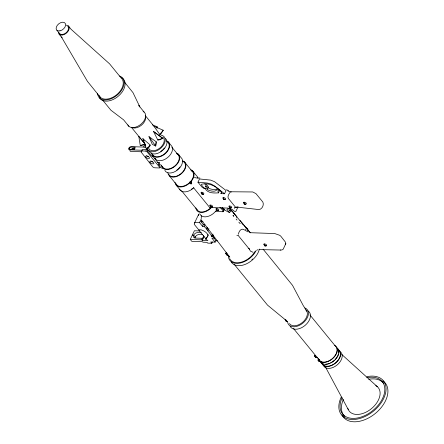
<?xml version="1.0" encoding="UTF-8"?>
<svg xmlns="http://www.w3.org/2000/svg" width="444" height="444" viewBox="0 0 444 444"><rect width="100%" height="100%" fill="white"/><g stroke="black" fill="none" stroke-linecap="round" stroke-linejoin="round"><path stroke-width="0.67" d="M157.082 128.088L157.109 126.712L152.303 124.858M190.376 183.827L191.764 183.877L191.309 182.7L191.508 181.479L190.115 181.435M201.215 218.304L201.36 215.778M203.213 194.3L202.275 194.25A2.803 1.732 -88.1 0 1 202.114 194.045L201.876 192.591L201.415 192.574L201.654 194.028A2.803 1.732 -88.1 0 0 201.815 194.239L203.269 194.294M211.988 207.065L211.05 207.021A2.803 1.732 -88.1 0 1 210.889 206.815L210.65 205.356L210.19 205.339L210.428 206.799A2.803 1.732 -88.1 0 0 210.589 207.004L212.049 207.065M218.126 210.55L217.188 210.5A2.803 1.732 -88.1 0 1 217.027 210.295L216.789 208.841L216.322 208.824L216.561 210.278A2.803 1.732 -88.1 0 0 216.728 210.489L218.182 210.545M223.221 197.913L223.46 199.373A2.803 1.732 -88.1 0 0 223.626 199.578L225.08 199.633L224.103 199.611A2.803 1.732 -88.1 0 1 223.92 199.384L223.682 197.93L223.221 197.913L224.564 199.622M229.293 206.282L229.531 207.737A2.803 1.732 -88.1 0 0 229.692 207.947L230.63 207.992L229.293 206.282L229.753 206.299L229.992 207.753A2.803 1.732 -88.1 0 0 230.153 207.959L231.096 208.008M226.845 253.446L226.318 253.424L226.557 254.878A2.803 1.732 -88.1 0 0 226.718 255.084L227.905 255.167M226.779 253.441L227.017 254.895A2.803 1.732 -88.1 0 0 227.178 255.1L227.905 255.278M245.726 204.268L244.788 204.223A2.803 1.732 -88.1 0 1 244.622 204.018L244.383 202.558L243.923 202.547L244.161 204.001A2.803 1.732 -88.1 0 0 244.328 204.207L245.782 204.268M265.989 245.954L265.051 245.909A2.803 1.732 -88.1 0 1 264.89 245.699L264.652 244.244L264.191 244.228L264.43 245.687A2.803 1.732 -88.1 0 0 264.591 245.893L266.05 245.948M315.09 355.888L315.329 357.342A2.803 1.732 -88.1 0 0 315.49 357.553L316.428 357.598L315.09 355.888L315.551 355.905L315.789 357.359A2.803 1.732 -88.1 0 0 315.95 357.564L316.888 357.614M318.476 359.923L318.714 361.377A2.803 1.732 -88.1 0 0 318.875 361.583L320.279 361.649L319.341 361.599A2.803 1.732 -88.1 0 1 319.175 361.394L318.936 359.94L318.476 359.923L319.48 361.205M156.976 128.061L157.109 126.712M156.221 141.769L155.694 146.043L152.303 144.372L148.968 136.658L156.221 141.769L155.694 146.043L148.968 136.658M238.056 206.849L235.82 211.527L234.493 211.366L231.668 209.03M199.328 213.786L198.684 214.297L194.533 222.971L194.256 224.353L198.684 229.776L201.221 229.864A6.521 2.958 25.6 0 1 207.714 236.325L205.711 239.161L207.892 240.531L202.281 240.343L201.87 239.838L190.254 239.444L194.405 230.769L199.872 230.952M198.407 215.679L198.684 214.297M280.436 250.044L281.946 249.939L283.128 249.306L285.803 243.651L285.22 241.841L280.774 236.164L279.67 235.287L274.764 233.555L250.605 232.712M285.603 244.489L285.803 243.651M150.222 145.049L149.523 146.803L146.415 149.056L142.857 138.639L150.222 145.049L146.415 149.056M194.833 238.089C195.576 234.549 199.622 233.777 202.686 234.421M132.861 148.89L133.183 148.213L134.982 148.274L134.66 148.951L132.861 148.89L133.489 149.661M145.86 151.093L146.931 151.698L159.823 167.488L159.629 167.965L154.906 167.804A1.843 0.838 25.6 0 1 152.542 166.628L141.597 152.642A3.036 1.376 25.6 0 1 142.913 150.993L145.86 151.093L146.637 149.473L147.708 150.072M153.424 155.999L151.482 155.933L147.336 150.855L147.841 149.794M163.586 168.304L161.81 168.126L160.034 167.122L160.228 166.644L158.702 164.774L159.674 162.743M204.839 188.001C207.309 193.373 213.453 193.162 218.459 192.868A10.778 4.89 25.6 0 1 218.026 190.704L218.104 189.799L217.188 189.377L215.912 190.676A8.919 4.046 25.6 0 1 208.131 190.032L207.348 189.066L204.839 188.001L204.512 188.683L201.965 187.107L197.952 182.201L199.506 178.954L210.611 180.098L214.563 181.69L226.068 190.526L224.514 193.773L220.94 193.651L221.717 192.03M206.499 187.401L205.633 186.341L206.066 185.437L204.823 183.916M207.348 189.066L208.136 187.412L205.633 186.341M208.896 228.582L208.008 230.442L204.112 226.346L202.514 226.29L199.506 222.605L201.282 218.886M204.112 226.346L204.917 224.658L203.319 224.609L200.988 221.75L201.754 220.157M202.514 226.29L203.319 224.609M218.459 192.868L219.253 191.214A10.778 4.89 25.6 0 1 218.814 189.05M206.366 229.104L207.254 227.245M202.037 238.828L203.691 236.497L203.596 235.564M206.937 229.126L207.526 227.889M201.87 239.838L202.592 238.323L195.271 238.073L193.44 237.14L193.29 236.197C194.05 232.573 198.207 231.896 201.304 232.534M202.281 240.343L204.09 236.569M205.711 239.161L207.892 235.947A6.521 2.958 25.6 0 0 208.02 234.421M215.601 211.499L223.027 211.749L224.065 209.585M215.939 240.437L215.135 242.124L211.821 238.067L214.302 238.151L213.098 236.674L211.855 236.63L211.044 235.642L211.716 235.664L212.31 234.421M223.027 211.749L222.649 211.288L223.471 211.316L224.509 209.152M211.855 236.63L213.042 234.155M213.098 236.674L213.692 235.437M190.254 239.444L191.797 241.336L202.47 241.697L202.88 242.202L207.032 242.346L207.67 243.129L211.788 243.268L212.376 242.03M222.167 207.448L225.225 210.367L229.631 212.687L230.425 211.033L228.455 208.669M238.395 234.26C238.933 230.947 241.453 227.522 244.672 230.025M337.479 356.227L336.38 358.031A10.723 6.876 -39.2 0 1 335.042 359.596M163.259 130.242L160.611 134.427L159.74 134.415L153.946 126.257L163.259 130.242L159.74 134.415M226.007 252.825L225.713 253.28L226.013 253.946M234.748 207.72L234.421 208.175L235.564 207.154M236.369 217.394L236.885 216.694L229.409 207.792M217.366 188.234L216.705 189.022A8.919 4.046 25.6 0 1 208.924 188.378L208.136 187.412M228.76 208.353L226.878 209.374L229.631 212.687M194.533 222.971L195.177 222.461L199.506 222.605M236.075 207.276L237.368 207.12L236.968 207.104L258.719 209.557C261.999 209.701 264.335 204.723 262.859 202.048L255.977 193.651L252.758 191.963L230.569 191.764C229.237 193.412 227.25 196.098 228.272 198.335L235.342 206.998A1.554 0.96 -88.1 0 0 236.436 207.043M286.164 320.285L286.43 321.212A2.803 1.732 -88.1 0 0 286.591 321.417L287.529 321.467L286.13 321.401A2.803 1.732 -88.1 0 1 285.969 321.195L285.72 320.463A1.088 0.494 25.6 0 1 285.625 319.697M220.94 193.651L221.684 192.69C217.166 186.613 209.54 182.512 201.787 184.171L201.448 184.371L201.609 185.131L204.512 188.683M315.185 355.45C314.18 355.655 315.257 357.281 314.741 355.783A1.554 0.722 26.4 0 1 315.723 355.577M318.537 359.562L317.971 359.834L318.165 360.467M157.787 140.021L162.676 138.251L153.557 131.529L157.787 140.021L160.228 139.694L162.676 138.251L153.557 131.529M257.143 249.989L258.097 249.744M140.265 145.521L145.121 144.128L138.805 136.314L140.265 145.521L145.477 144.483M245.882 227.977L246.942 228.188A3.508 2.52 -70.6 0 1 247.153 228.438L247.347 228.899M246.365 228.149L247.425 228.36A3.508 2.52 -70.6 0 1 247.635 228.61L247.891 229.498M259.44 249.6L280.769 250.05M226.601 189.627L229.787 191.775M192.33 235.109L193.717 235.148L195.26 237.041M145.882 147.142L131.091 146.648A1.854 1.188 -39.2 0 0 128.877 148.191A1.854 1.188 -39.2 0 0 129.57 149.828L142.341 150.261M146.637 149.473L143.69 149.373A3.036 1.376 25.6 0 0 142.013 150.288M147.336 150.855L149.278 150.921M141.625 151.787L130.869 151.421A1.854 1.188 -39.2 0 1 129.97 150.383M157.476 162.437L159.501 162.504M158.702 164.774L160.756 164.841L162.376 166.822M189.932 182.001L191.325 182.046M189.921 182.656L191.309 182.7M190.071 183.3L191.464 183.35M230.569 191.764L231.291 192.03M193.412 187.551L209.474 207.22L210.195 207.487M219.786 207.781L220.613 207.809L223.471 211.316M209.812 207.476L228 208.086M200.988 221.75L203.002 221.817M208.008 230.442L207.437 230.419L211.716 235.664M236.863 235.287L238.772 235.348M217.56 240.881L216.267 240.837L213.869 237.901M215.135 242.124L210.728 241.974L211.788 243.268M248.213 248.424L249.484 248.468M199.9 178.05L195.948 177.916L194.389 177.245M197.952 182.201L207.159 183.011L211.061 184.005L214.752 186.075L224.514 193.773M253.074 252.27L250.549 251.226L249.334 249.267M227.95 190.881L228.449 191.103M248.135 231.907L245.171 230.358M229.276 210.517L230.425 211.033M233.305 215.729L233.788 215.967M286.28 321.045L285.054 319.541M285.259 319.719L267.554 305.15L234.105 264.18M341.719 354.429L377.339 386.696M231.035 210.462L231.807 211.178M241.747 222.888L243.068 224.459M232.934 215.351L233.838 216.394M236.114 219.003L237.018 220.046M238.839 222.133L240.198 223.698M239.971 220.368L250.383 232.773M229.287 207.92L250.205 232.834M263.087 249.145L292.524 285.337L303.197 305.483L306.882 311.294M124.686 82.345L133.011 92.668L139.866 106.949L138.8 105.55L144.1 112.038M206.332 184.36L208.447 186.946M192.463 170.757L196.476 175.674A10.917 6.999 -39.2 0 1 197.985 178.333M309.956 314.963L335.481 346.22A10.723 6.876 -39.2 0 1 336.114 353.824L334.759 356.044A10.723 6.876 -39.2 0 1 318.825 359.435M168.165 141.78L170.99 145.244A10.417 6.677 -39.2 0 1 167.482 157.67A10.417 6.677 -39.2 0 1 154.812 158.081M178.211 154.085L181.035 157.548A10.417 6.677 -39.2 0 1 177.528 169.974A10.417 6.677 -39.2 0 1 164.857 170.385M184.377 161.794L192.03 171.162M171.867 147.18L177.811 154.457M145.238 115.518L154.451 126.801M68.309 25.885L71.101 29.298L109.574 63.831L121.145 78.005A14.236 9.13 -39.2 0 1 116.345 94.994A14.236 9.13 -39.2 0 1 99.034 95.554M238.722 236.13L249.478 249.306M56.926 30.309L59.829 33.861M59.268 34.393L62.055 37.807L61.427 36.98L87.462 81.38L100.477 97.452M131.524 127.472L145.121 144.128M169.397 175.885L177.051 185.253M181.496 190.698L197.874 210.761M128.899 126.34L123.604 119.852L110.9 110.212L102.731 100.205M152.292 155.689L159.074 163.991M293.528 328.543L319.913 360.861M176.618 185.664L180.63 190.576M198.762 230.064L205.888 238.789M129.16 148.196A3.041 1.948 -39.2 0 0 130.636 149.423L134.077 149.539L135.187 147.23L131.74 147.114A3.041 1.948 -39.2 0 0 129.16 148.196L130.025 149.262M202.592 238.323L203.008 238.828M243.923 202.547L245.266 204.257M264.191 244.228L264.863 245.082M216.322 208.824L217.665 210.534M201.415 192.574L202.753 194.283M210.19 205.339L211.527 207.054M287.068 321.45L285.731 319.741L285.72 320.463M226.318 253.424L227.655 255.134M201.831 220.624L229.809 257.198L228.288 255.206M233.894 213.536L234.36 214.219M226.135 253.974L225.985 253.729A1.554 0.722 26.4 0 1 226.951 253.108M142.857 138.639L144.183 140.926M325.58 367.238L348.34 409.712M222.844 208.147L222.882 208.436A1.121 0.694 -88.1 0 0 223.437 209.113L223.804 209.019A1.182 0.733 -88.1 0 0 223.97 208.863M252.741 258.969A16.078 10.306 -39.2 0 1 251.853 259.768M366.761 377.761A25.608 16.417 -39.2 0 1 384.016 394.71A25.608 16.417 -39.2 0 1 354.789 418.348A25.608 16.417 -39.2 0 1 342.069 397.73M338.001 349.417A11.028 7.071 -39.2 0 1 336.075 362.659A11.028 7.071 -39.2 0 1 321.928 363.714M338.833 350.327A10.723 6.876 -39.2 0 1 339.471 357.936L338.117 360.156A10.723 6.876 -39.2 0 1 322.183 363.542M382.878 380.852A27.006 17.316 -39.2 0 1 375.591 413.242A27.006 17.316 -39.2 0 1 341.974 414.94M366.999 376.662A27.006 17.316 -39.2 0 1 385.131 394.744A27.006 17.316 -39.2 0 1 353.946 419.497A27.006 17.316 -39.2 0 1 341.247 397.097M216.123 210.645A10.895 6.982 -39.2 0 1 199.933 214.086M211.849 207.12A10.895 6.982 -39.2 0 1 201.859 212.465A10.895 6.982 -39.2 0 1 195.859 207.842M160.845 135.104A10.417 6.677 -39.2 0 1 161.216 147.846A10.417 6.677 -39.2 0 1 147.136 147.996M165.49 138.5A10.417 6.677 -39.2 0 1 161.977 150.932A10.417 6.677 -39.2 0 1 149.312 151.343M338.189 349.633A10.723 6.876 -39.2 0 1 338.617 353.024M338.378 354.123A10.723 6.876 -39.2 0 1 337.734 355.811M334.132 360.456A10.723 6.876 -39.2 0 1 330.564 362.853M329.343 363.381A10.723 6.876 -39.2 0 1 328.116 363.78M327.511 363.925A10.723 6.876 -39.2 0 1 325.746 364.147M323.154 363.78A10.723 6.876 -39.2 0 1 320.446 361.422M318.476 360.65A1.088 0.494 25.6 0 1 318.204 360.317M318.437 359.879A1.088 0.494 25.6 0 1 319.136 359.967M226.274 254.101A1.088 0.494 25.6 0 1 226.235 253.33M226.434 253.313A1.088 0.494 25.6 0 1 226.673 253.341M287.507 321.273A1.554 0.722 26.4 0 1 287.168 321.234M285.781 320.535A1.554 0.722 26.4 0 1 285.514 319.491M344.755 416.516A25.608 16.417 -39.2 0 1 343.406 399.367M368.731 379.27A25.608 16.417 -39.2 0 1 384.027 383.783M375.746 385.614A18.676 11.971 -39.2 0 1 371.428 408.669A18.676 11.971 -39.2 0 1 347.874 408.513M307.864 310.867A11.971 7.676 -39.2 0 1 305.267 325.241A11.971 7.676 -39.2 0 1 290.11 326.212M340.604 352.014A11.028 7.071 -39.2 0 1 336.885 365.168A11.028 7.071 -39.2 0 1 323.471 365.606M334.643 345.31A11.028 7.071 -39.2 0 1 331.984 359.168A11.028 7.071 -39.2 0 1 318.17 358.386M337.323 347.996A11.028 7.071 -39.2 0 1 333.605 361.155A11.028 7.071 -39.2 0 1 320.196 361.588M304.895 307.975A11.971 7.676 -39.2 0 1 302.664 323.293A11.971 7.676 -39.2 0 1 287.573 321.722M305.794 309.862A10.723 6.876 -39.2 0 1 302.542 322.361A10.723 6.876 -39.2 0 1 289.438 323.604M317.51 357.176A1.554 0.722 26.4 0 1 316.866 357.426M259.374 249.062A16.861 10.811 -39.2 0 1 246.287 263.93A16.861 10.811 -39.2 0 1 231.224 261.91M256.26 250.277A16.861 10.811 -39.2 0 1 240.176 263.042A16.861 10.811 -39.2 0 1 228.31 256.221M255.056 251.382A16.078 10.306 -39.2 0 1 241.525 262.121A16.078 10.306 -39.2 0 1 229.72 258.669M211.327 207.137A10.317 6.616 -39.2 0 1 196.831 209.385M192.563 188.389A10.317 6.616 -39.2 0 1 191.475 189.183M176.64 153.18A10.417 6.677 -39.2 0 1 174.697 166.511A10.417 6.677 -39.2 0 1 161.561 165.146M318.531 360.717A1.554 0.722 26.4 0 1 319.114 359.607M193.873 187.762A10.917 6.999 -39.2 0 1 179.526 189.122M190.815 169.808A10.917 6.999 -39.2 0 1 188.783 183.777A10.917 6.999 -39.2 0 1 175.019 182.345M191.042 170.507A10.317 6.616 -39.2 0 1 189.238 182.895A10.317 6.616 -39.2 0 1 176.002 183.877M182.817 160.894A10.317 6.616 -39.2 0 1 180.897 174.103A10.317 6.616 -39.2 0 1 167.888 172.749M166.594 140.876A10.417 6.677 -39.2 0 1 164.652 154.207A10.417 6.677 -39.2 0 1 151.515 152.841M166.822 141.531A9.868 6.327 -39.2 0 1 165.101 153.374A9.868 6.327 -39.2 0 1 152.442 154.318M182.562 161.244A9.868 6.327 -39.2 0 1 181.696 173.027A9.868 6.327 -39.2 0 1 168.726 174.259M179.975 166.961A9.868 6.327 -39.2 0 1 176.795 170.085M176.867 153.835A9.868 6.327 -39.2 0 1 175.141 165.679A9.868 6.327 -39.2 0 1 162.487 166.622M164.43 147.919A9.868 6.327 -39.2 0 1 163.198 149.362M162.737 149.806A9.868 6.327 -39.2 0 1 160.722 151.41M314.979 356.399A1.088 0.494 25.6 0 1 314.946 355.849M315.301 355.777A1.088 0.494 25.6 0 1 315.54 355.811M245.782 229.776A1.943 0.527 36.3 0 1 245.427 229.459M247.031 229.409A1.943 0.527 36.3 0 1 247.885 230.325M247.991 230.553A1.943 0.527 36.3 0 1 247.985 230.719M201.465 193.368A1.554 0.722 26.4 0 1 201.509 192.224A1.554 0.722 26.4 0 1 203.596 193.123A1.554 0.722 26.4 0 1 203.191 194.111M223.043 198.462A1.554 0.722 26.4 0 1 223.515 197.558A1.554 0.722 26.4 0 1 225.48 198.546A1.554 0.722 26.4 0 1 225.003 199.45M210.24 206.138A1.554 0.722 26.4 0 1 210.378 204.984A1.554 0.722 26.4 0 1 212.504 206.055A1.554 0.722 26.4 0 1 211.627 206.837M229.343 207.076A1.554 0.722 26.4 0 1 229.387 205.933A1.554 0.722 26.4 0 1 231.479 206.832A1.554 0.722 26.4 0 1 231.069 207.82M215.995 209.13A1.554 0.722 26.4 0 1 216.961 208.508A1.554 0.722 26.4 0 1 218.731 209.696A1.554 0.722 26.4 0 1 217.76 210.317M216.378 209.618A1.554 0.722 26.4 0 1 216.145 209.374M223.238 208.835A1.182 0.733 -88.1 0 1 223.077 208.996L222.705 209.091A1.121 0.694 -88.1 0 1 222.155 208.408L222.117 207.82A1.182 0.733 -88.1 0 1 222.167 207.526M243.978 203.341A1.554 0.722 26.4 0 1 244.117 202.187A1.554 0.722 26.4 0 1 246.237 203.258A1.554 0.722 26.4 0 1 245.36 204.04M264.541 245.255A1.554 0.722 26.4 0 1 264.113 243.917A1.554 0.722 26.4 0 1 266.3 244.694A1.554 0.722 26.4 0 1 265.967 245.765M155.494 158.502A2.253 1.021 25.6 0 1 154.468 158.297M152.575 155.977A2.253 1.021 25.6 0 1 153.313 155.827M144.167 147.275A3.036 1.376 25.6 0 1 145.482 145.626M130.458 149.789A3.041 1.948 -39.2 0 1 133.039 148.707M148.374 156.715A2.137 0.971 25.6 0 1 146.637 155.589M152.675 162.038A2.253 1.021 25.6 0 1 150.843 160.85M162.909 137.157A9.146 5.866 -39.2 0 1 159.185 148.546A9.146 5.866 -39.2 0 1 148.363 147.419M145.488 116.145A9.146 5.866 -39.2 0 1 141.281 125.358A9.146 5.866 -39.2 0 1 131.496 127.25M143.096 111.372A10.473 6.716 -39.2 0 1 141.27 123.943A10.473 6.716 -39.2 0 1 127.833 124.942M121.168 77.434A15.24 9.774 -39.2 0 1 118.837 95.715A15.24 9.774 -39.2 0 1 99.162 97.28M119.575 75.996A15.24 9.774 -39.2 0 1 116.733 95.504A15.24 9.774 -39.2 0 1 97.514 93.506M67.749 26.412A5.456 3.497 -39.2 0 1 65.906 32.917A5.456 3.497 -39.2 0 1 59.28 33.134M66.184 25.13A6.227 3.996 -39.2 0 1 66.828 32.784A6.227 3.996 -39.2 0 1 58.353 32.495M145.86 157.215A2.137 0.971 25.6 0 0 149.273 158.397A2.137 0.971 25.6 0 0 147.475 156.199A2.137 0.971 25.6 0 0 145.86 157.215M150.066 162.476A2.253 1.021 25.6 0 0 153.663 163.725A2.253 1.021 25.6 0 0 151.77 161.405A2.253 1.021 25.6 0 0 150.066 162.476M59.968 30.852A5.456 3.497 -39.2 0 0 65.396 23.588A5.456 3.497 -39.2 0 0 57.293 25.308A5.456 3.497 -39.2 0 0 59.968 30.852"/></g></svg>
